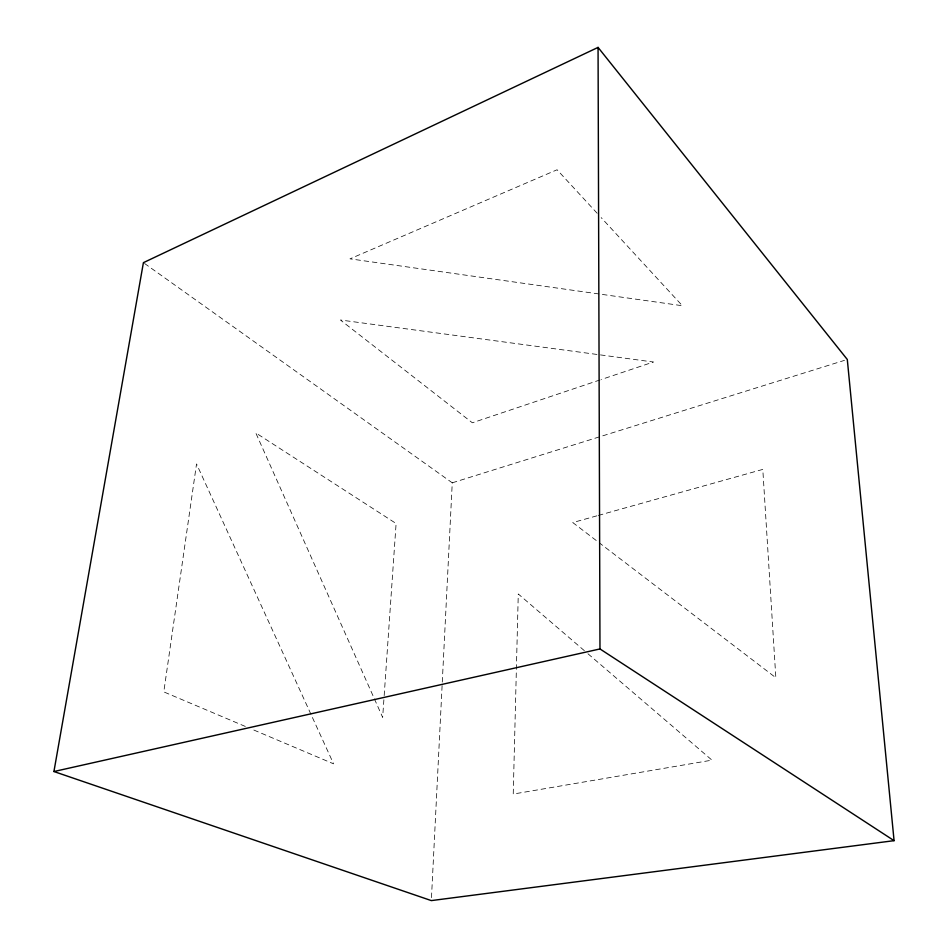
<?xml version="1.0" encoding="UTF-8"?>
<svg xmlns="http://www.w3.org/2000/svg" width="948" height="948" viewBox="0 0 948 948"><rect width="100%" height="100%" fill="white"/><g stroke="black" fill="none" stroke-linecap="round" stroke-linejoin="round"><path stroke-width="0.71" stroke-dasharray="4.74 3.56" d="M431.482 897.649L442.206 683.591M442.278 682.11L452.255 482.816L143.409 262.655M383.881 699.766L382.66 717.387L255.77 432.892L396.11 523.509L383.987 698.297M600.06 379.923L472.353 422.784L340.391 319.997L653.397 362.018L601.47 379.449M452.255 482.816L844.478 360.359M596.885 515.831L572.782 522.573L598.603 542.303M598.307 515.439L762.796 469.402L775.843 677.725L599.776 543.204M245.295 726.429L163.791 691.898L196.532 463.939L333.589 763.839L250.734 728.728M584.335 650.648L518.272 593.981L513.235 794.057L711.972 760.142L585.449 651.608M597.169 213.276L557.08 169.763L349.99 258.84L682.37 305.73L601.186 217.625"/><path stroke-width="1.42" d="M53.929 771.53L143.409 262.655L598.058 47.4L847.299 359.482L894.071 840.663L431.34 900.6L53.929 771.53L599.977 648.942L894.071 840.663M598.058 47.4L599.977 648.942"/></g></svg>
